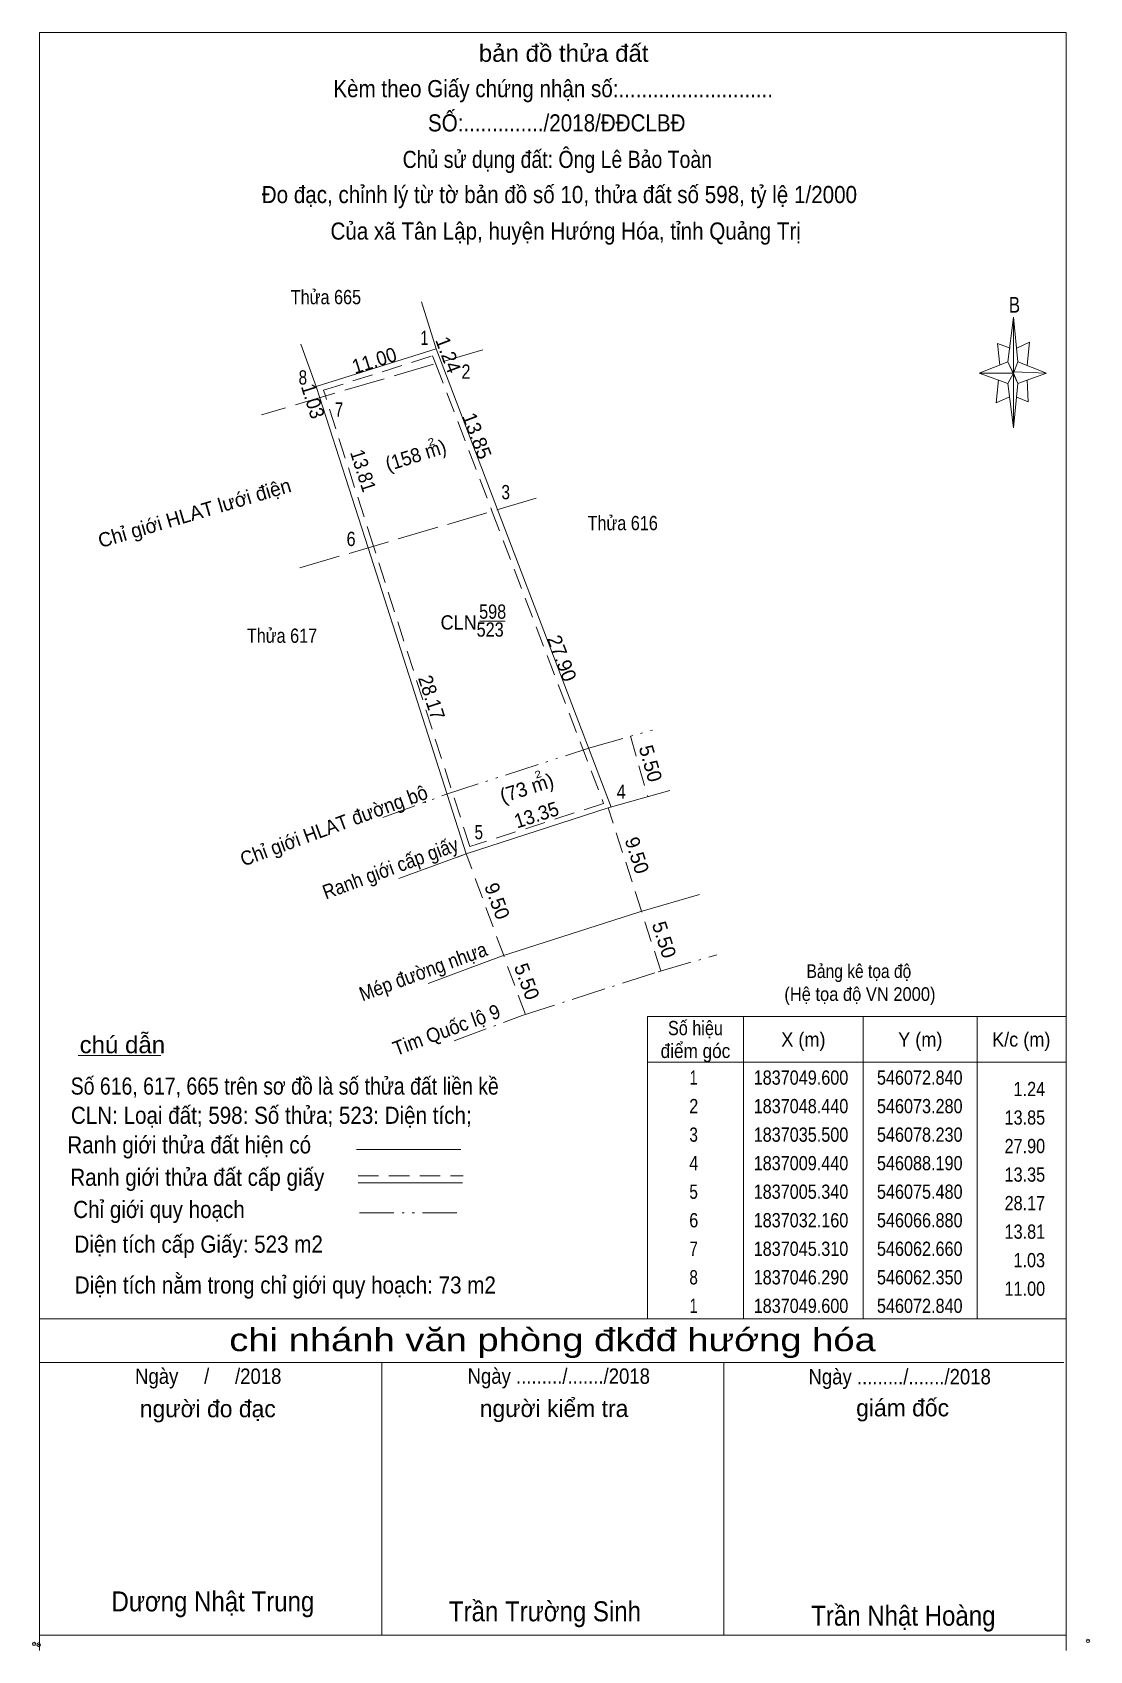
# Model space of a CAD drawing. Header units: metres. Extents: x 546016 to 546498, y 1836417 to 1837077.
# Drawn here: x 546037.5 to 546130.1, y 1836935.5 to 1837077.3 of the extents above; entities that cross this region are included whole.
import ezdxf
from ezdxf.enums import TextEntityAlignment as Align

# ---------------------------------------------------------------- set-up
doc = ezdxf.new("R2010")
doc.units = ezdxf.units.M
doc.header["$LTSCALE"] = 0.6
doc.header["$PDMODE"] = 32
doc.header["$PDSIZE"] = 0.3
for name, pattern in [('DASH_DOUBLE_DOT', [9.2, 5, -1.2, 0.3, -1.2, 0.3, -1.2]), ('DOT_DASHED', [7.7, 5, -1.2, 0.3, -1.2]), ('LONG_DASHED', [7.5, 6, -1.5]), ('MEDIUM_DASHED', [4.5, 3, -1.5])]:
    doc.linetypes.add(name, pattern=pattern)
for name, color, linetype, lineweight in [('1', 7, 'Continuous', 13), ('10', 7, 'Continuous', 13), ('17', 7, 'Continuous', 13), ('2', 7, 'Continuous', 13), ('23', 7, 'Continuous', 13), ('5', 7, 'Continuous', 13), ('59', 7, 'LONG_DASHED', 13), ('6', 7, 'Continuous', 13), ('63', 7, 'Continuous', 13)]:
    doc.layers.add(name, color=color, linetype=linetype, lineweight=lineweight)

msp = doc.modelspace()

# ---------------------------------------------------------------- linework, layer by layer
at = {"layer": '1'}
for p, q in [((546073.28, 1837048.44), (546078.23, 1837035.5)), ((546066.88, 1837032.16), (546062.66, 1837045.31))]:
    msp.add_line(p, q, dxfattribs=at)
at = {"layer": '1', "linetype": 'MEDIUM_DASHED'}
msp.add_lwpolyline([(546072.54, 1837048.98), (546072.81, 1837048.26), (546077.76, 1837035.32), (546087.53, 1837009.75), (546075.8, 1837005.97), (546067.36, 1837032.31), (546063.14, 1837045.46), (546062.98, 1837045.96)], close=True, dxfattribs=at)
at = {"layer": '10'}
for p, q in [((546071.56, 1837053.7), (546072.84, 1837049.6)), ((546073.28, 1837048.44), (546072.84, 1837049.6)), ((546062.66, 1837045.31), (546062.35, 1837046.29)), ((546088.19, 1837009.44), (546078.23, 1837035.5)), ((546075.48, 1837005.34), (546066.88, 1837032.16)), ((546087.94, 1837009.36), (546093.34, 1837010.9))]:
    msp.add_line(p, q, dxfattribs=at)
msp.add_lwpolyline([(546060.99, 1837050), (546062.35, 1837046.29), (546072.84, 1837049.6)], dxfattribs=at)
at = {"layer": '17'}
msp.add_line((546041.48, 1836987.66), (546048.72, 1836987.66), dxfattribs=at)
at = {"layer": '2', "linetype": 'DASH_DOUBLE_DOT'}
msp.add_lwpolyline([(546068.18, 1837008.51), (546073.68, 1837010.54), (546086.33, 1837014.62), (546091.81, 1837016.19)], dxfattribs=at)
at = {"layer": '2'}
for points in [[(546069.58, 1837003.17), (546075.48, 1837005.34), (546087.94, 1837009.36), (546093.34, 1837010.9)], [(546072.14, 1836993.99), (546078.58, 1836996.36), (546090.7, 1837000.27), (546095.94, 1837001.77)]]:
    msp.add_lwpolyline(points, dxfattribs=at)
at = {"layer": '2', "linetype": 'DOT_DASHED'}
msp.add_lwpolyline([(546074.42, 1836988.96), (546080.38, 1836991.16), (546092.3, 1836995.01), (546097.45, 1836996.48)], dxfattribs=at)
at = {"layer": '23'}
msp.add_line((546074.72, 1837005.06), (546075.48, 1837005.34), dxfattribs=at)
msp.add_lwpolyline([(546075.48, 1837005.34), (546087.94, 1837009.36), (546093.34, 1837010.9)], dxfattribs=at)
at = {"layer": '5'}
for p, q in [((546038.08, 1836935.52), (546038.08, 1837077.32)), ((546122.95, 1837048.46), (546123.45, 1837052.36)), ((546122.95, 1837046.56), (546120.45, 1837047.46)), ((546123.85, 1837048.46), (546126.35, 1837047.46)), ((546123.85, 1837046.56), (546123.45, 1837042.66)), ((546124.65, 1837046.86), (546124.75, 1837044.96)), ((546124.75, 1837044.96), (546123.75, 1837045.36)), ((546038.08, 1836964.58), (546128.08, 1836964.58)), ((546038.08, 1836960.78), (546127.88, 1836960.78)), ((546038.08, 1836960.78), (546127.88, 1836960.78)), ((546038.08, 1836960.78), (546127.88, 1836960.78)), ((546068.08, 1836936.88), (546068.08, 1836960.78)), ((546098.08, 1836936.88), (546098.08, 1836960.78))]:
    msp.add_line(p, q, dxfattribs=at)
for points in [[(546038.08, 1837077.32), (546128.08, 1837077.32), (546128.08, 1836935.52)], [(546123.15, 1837049.66), (546122.05, 1837050.06), (546122.25, 1837048.16)], [(546123.75, 1837049.66), (546124.85, 1837050.16), (546124.65, 1837048.16)], [(546123.45, 1837047.46), (546122.95, 1837048.46), (546120.45, 1837047.46)], [(546123.45, 1837047.46), (546123.85, 1837046.56), (546126.35, 1837047.46)], [(546122.15, 1837046.86), (546121.95, 1837044.86), (546123.05, 1837045.36)], [(546128.08, 1836936.88), (546038.08, 1836936.88), (546038.08, 1836960.78)]]:
    msp.add_lwpolyline(points, dxfattribs=at)
for points in [[(546123.45, 1837052.36), (546123.85, 1837048.46), (546123.45, 1837047.46)], [(546123.45, 1837047.46), (546120.45, 1837047.46), (546122.95, 1837048.46), (546123.85, 1837046.56), (546126.35, 1837047.46), (546123.45, 1837047.56)], [(546123.45, 1837047.46), (546123.45, 1837042.66), (546122.95, 1837046.56)]]:
    msp.add_lwpolyline(points, close=True, dxfattribs=at)
for p in [(546037.61, 1836936.11), (546038.01, 1836936.04)]:
    msp.add_point(p, dxfattribs=at)
at = {"layer": '59'}
for p, q in [((546076.93, 1837049.51), (546057.55, 1837043.81)), ((546060.9, 1837030.39), (546082.36, 1837036.72))]:
    msp.add_line(p, q, dxfattribs=at)
at = {"layer": '6'}
for p, q in [((546065.87, 1836979.44), (546075.01, 1836979.44)), ((546066.01, 1836976.51), (546075.15, 1836976.51))]:
    msp.add_line(p, q, dxfattribs=at)
at = {"layer": '6', "linetype": 'MEDIUM_DASHED'}
msp.add_line((546066.01, 1836977.13), (546075.21, 1836977.13), dxfattribs=at)
at = {"layer": '6'}
msp.add_point((546129.98, 1836936.38), dxfattribs=at)
at = {"layer": '63'}
for p, q in [((546076.66, 1837025.72), (546078.9, 1837025.72)), ((546099.78, 1836991.08), (546099.78, 1836964.58)), ((546110.28, 1836991.08), (546110.28, 1836964.58)), ((546120.28, 1836991.08), (546120.28, 1836964.58)), ((546091.38, 1836987.08), (546128.08, 1836987.08))]:
    msp.add_line(p, q, dxfattribs=at)
at = {"layer": '63', "linetype": 'MEDIUM_DASHED'}
msp.add_line((546089.89, 1837015.64), (546091.4, 1837010.35), dxfattribs=at)
at = {"layer": '63', "linetype": 'DASH_DOUBLE_DOT'}
msp.add_line((546066.14, 1836973.88), (546075.34, 1836973.88), dxfattribs=at)
at = {"layer": '63', "linetype": 'MEDIUM_DASHED'}
for points in [[(546092.54, 1836995.09), (546090.85, 1837000.32), (546087.94, 1837009.36)], [(546080.68, 1836991.26), (546078.77, 1836996.42), (546075.48, 1837005.34)]]:
    msp.add_lwpolyline(points, dxfattribs=at)
at = {"layer": '63'}
msp.add_lwpolyline([(546091.38, 1836991.08), (546128.08, 1836991.08), (546128.08, 1836964.58), (546091.38, 1836964.58)], close=True, dxfattribs=at)

# ---------------------------------------------------------------- texts
at = {"layer": '1'}
for s, width, p in [('CLN', 0.95, (546074.825, 1837024.99)), ('598', 0.85, (546077.805, 1837025.94)), ('523', 0.85, (546077.585, 1837024.37))]:
    msp.add_text(s, height=1.25, dxfattribs=dict(at, width=width)).set_placement(p, align=Align.CENTER)
at = {"layer": '5'}
for s, height, width, p in [('bản đồ thửa đất', 1.5, 1.05, (546084.03, 1837074.74)), ('Kèm theo Giấy chứng nhận số:...........................', 1.5, 0.9, (546083.11, 1837071.64)), ('SỐ:............../2018/ĐĐCLBĐ', 1.5, 0.9, (546083.42, 1837068.64)), ('Chủ sử dụng đất: Ông Lê Bảo Toàn', 1.5, 0.85, (546083.475, 1837065.44)), ('Đo đạc, chỉnh lý từ tờ bản đồ số 10, thửa đất số 598, tỷ lệ 1/2000 ', 1.5, 0.9, (546083.905, 1837062.36)), ('Của xã Tân Lập, huyện Hướng Hóa, tỉnh Quảng Trị', 1.5, 0.9, (546084.205, 1837059.16)), ('B', 1.378, 0.8, (546123.54, 1837052.76)), ('chi nhánh văn phòng đkđđ hướng hóa', 2, 1.25, (546083.055, 1836961.76)), ('Ngày     /     /2018', 1.35, 0.9, (546052.875, 1836958.89)), ('Ngày ........./......./2018', 1.35, 0.9, (546083.6, 1836958.9)), ('Ngày ........./......./2018', 1.35, 0.9, (546113.48, 1836958.85)), ('Dương Nhật Trung', 1.75, 0.9, (546053.285, 1836938.96)), ('Trần Trường Sinh', 1.75, 0.9, (546082.39, 1836938.09)), ('Trần Nhật Hoàng', 1.75, 0.9, (546113.8, 1836937.71))]:
    msp.add_text(s, height=height, dxfattribs=dict(at, width=width)).set_placement(p, align=Align.CENTER)
for s, p in [('người đo đạc', (546052.835, 1836955.97)), ('người kiểm tra', (546083.185, 1836955.99)), ('giám đốc', (546113.735, 1836956.05))]:
    msp.add_text(s, height=1.5, dxfattribs=at).set_placement(p, align=Align.CENTER)
at = {"layer": '6'}
for s, height, width, p in [('Bảng kê tọa độ', 1.2, 0.85, (546109.905, 1836994.46)), ('(Hệ tọa độ VN 2000)', 1.2, 0.9, (546109.995, 1836992.45)), ('chú dẫn', 1.5, 1.05, (546045.35, 1836987.87)), ('Ranh giới thửa đất hiện có ', 1.5, 0.9, (546051.46, 1836979.09)), ('Ranh giới thửa đất cấp giấy', 1.5, 0.9, (546051.92, 1836976.25)), ('Chỉ giới quy hoạch', 1.5, 0.9, (546048.56, 1836973.43))]:
    msp.add_text(s, height=height, dxfattribs=dict(at, width=width)).set_placement(p, align=Align.CENTER)
for s, width, p in [('Số 616, 617, 665 trên sơ đồ là số thửa đất liền kề', 0.85, (546040.82, 1836984.24)), ('CLN: Loại đất; 598: Số thửa; 523: Diện tích;', 0.9, (546040.84, 1836981.68)), ('Diện tích cấp Giấy: 523 m2 ', 0.9, (546041.15, 1836970.39)), ('Diện tích nằm trong chỉ giới quy hoạch: 73 m2', 0.9, (546041.18, 1836966.81))]:
    msp.add_text(s, height=1.5, dxfattribs=dict(at, width=width)).set_placement(p)
at = {"layer": '63'}
for s, width, p in [('Thửa 665', 0.85, (546063.19, 1837053.5)), ('Thửa 616', 0.85, (546089.2, 1837033.7)), ('Thửa 617', 0.85, (546059.34, 1837023.83)), ('Số hiệu', 0.85, (546095.58, 1836989.45)), ('X (m)', 0.95, (546105.04, 1836988.45)), ('Y (m)', 0.95, (546115.285, 1836988.45)), ('K/c (m)', 0.95, (546124.135, 1836988.45)), ('điểm góc', 0.9, (546095.58, 1836987.45)), (' 1', 0.75, (546095.24, 1836985.11)), ('1837049.600', 0.85, (546104.83, 1836985.11)), ('546072.840', 0.85, (546115.24, 1836985.11)), (' 2', 0.85, (546095.235, 1836982.61)), ('1837048.440', 0.85, (546104.83, 1836982.61)), ('546073.280', 0.85, (546115.24, 1836982.61)), (' 3', 0.8, (546095.235, 1836980.11)), ('1837035.500', 0.85, (546104.83, 1836980.11)), ('546078.230', 0.85, (546115.24, 1836980.11)), (' 4', 0.85, (546095.23, 1836977.61)), ('1837009.440', 0.85, (546104.83, 1836977.61)), ('546088.190', 0.85, (546115.24, 1836977.61)), (' 5', 0.8, (546095.235, 1836975.11)), ('1837005.340', 0.85, (546104.83, 1836975.11)), ('546075.480', 0.85, (546115.24, 1836975.11)), (' 6', 0.85, (546095.235, 1836972.61)), ('1837032.160', 0.85, (546104.83, 1836972.61)), ('546066.880', 0.85, (546115.24, 1836972.61)), (' 7', 0.8, (546095.235, 1836970.11)), ('1837045.310', 0.85, (546104.83, 1836970.11)), ('546062.660', 0.85, (546115.24, 1836970.11)), (' 8', 0.8, (546095.235, 1836967.61)), ('1837046.290', 0.85, (546104.83, 1836967.61)), ('546062.350', 0.85, (546115.24, 1836967.61)), (' 1', 0.75, (546095.24, 1836965.11)), ('1837049.600', 0.85, (546104.83, 1836965.11)), ('546072.840', 0.85, (546115.24, 1836965.11))]:
    msp.add_text(s, height=1.25, dxfattribs=dict(at, width=width)).set_placement(p, align=Align.CENTER)
for s, width, p in [(' 1', 0.75, (546072.17, 1837049.94)), (' 8', 0.8, (546061.54, 1837046.46)), (' 2', 0.85, (546075.86, 1837046.97)), (' 7', 0.8, (546064.71, 1837043.65)), (' 3', 0.8, (546079.32, 1837036.41)), (' 6', 0.85, (546065.79, 1837032.31)), (' 4', 0.85, (546089.47, 1837010.16)), (' 5', 0.8, (546076.96, 1837006.62)), ('1.24', 0.85, (546126.23, 1836984.11)), ('13.85', 0.85, (546126.23, 1836981.61)), ('27.90', 0.85, (546126.23, 1836979.11)), ('13.35', 0.85, (546126.23, 1836976.61)), ('28.17', 0.85, (546126.23, 1836974.11)), ('13.81', 0.85, (546126.23, 1836971.61)), ('1.03', 0.85, (546126.22, 1836969.11)), ('11.00', 0.85, (546126.23, 1836966.61))]:
    msp.add_text(s, height=1.25, dxfattribs=dict(at, width=width)).set_placement(p, align=Align.RIGHT)
for s, rotation, p in [('1.24', 290.772, (546073.3316, 1837048.8467)), ('13.85', 290.934, (546075.8436, 1837041.7483)), ('Chỉ giới HLAT lưới điện', 16.434, (546051.8482, 1837034.6086)), ('27.90', 290.917, (546083.2926, 1837022.2531)), ('5.50', 285.931, (546091.0449, 1837013.0865)), ('(73 m)', 17.876, (546080.9832, 1837010.5135)), ('9.50', 287.844, (546089.862, 1837005.0215)), ('9.50', 290.246, (546077.6157, 1837000.9863)), ('5.50', 287.908, (546092.2437, 1836997.6222)), ('5.50', 290.312, (546080.2175, 1836993.937))]:
    msp.add_text(s, height=1.25, rotation=rotation, dxfattribs=at).set_placement(p, align=Align.CENTER)
for s, height, rotation, width, p in [('11.00', 1.25, 17.512, 0.95, (546067.6169, 1837047.9749)), ('1.03', 1.25, 287.554, 0.95, (546061.4534, 1837044.8235)), ('2', 0.625, 17.512, 1.25, (546072.516, 1837041.1471)), ('13.81', 1.25, 287.792, 0.9, (546065.865, 1837038.726)), ('(158 m)', 1.25, 17.512, 0.95, (546071.2519, 1837039.6705)), ('28.17', 1.25, 287.779, 0.95, (546071.8574, 1837018.8558)), ('2', 0.625, 17.876, 1.25, (546081.8841, 1837012.0084)), ('Chỉ giới HLAT đường bộ', 1.25, 20.259, 0.95, (546064.1036, 1837007.2219)), ('13.35', 1.25, 17.879, 0.95, (546081.8331, 1837008.1607)), ('Ranh giới cấp giấy', 1.25, 20.231, 0.9, (546069.0589, 1837003.4998)), ('Mép đường nhựa', 1.25, 20.231, 0.9, (546071.9239, 1836994.4379)), ('Tim Quốc lộ 9', 1.25, 20.212, 0.95, (546073.9741, 1836989.3271))]:
    msp.add_text(s, height=height, rotation=rotation, dxfattribs=dict(at, width=width)).set_placement(p, align=Align.CENTER)

doc.saveas('drawing.dxf')
